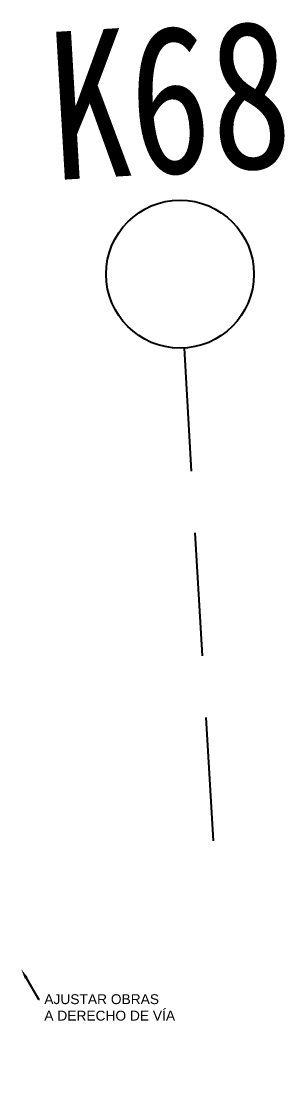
# Model space of a CAD drawing. Header units: inches. Extents: x 510447 to 606954, y 1095553 to 1134812.
# Drawn here: x 528928.1 to 529035.4, y 1128408.6 to 1128841.5 of the extents above; entities that cross this region are included whole.
import ezdxf
from ezdxf import colors
from ezdxf.entities.mleader import LeaderData, LeaderLine
from ezdxf.math import Vec2, Vec3

# ---------------------------------------------------------------- set-up
doc = ezdxf.new("R2010")
doc.units = ezdxf.units.IN
doc.header["$MEASUREMENT"] = 0
doc.linetypes.add('Kilométrica grande$1$JIS_02_2.0', pattern=[3, 2, -1])
doc.layers.add('00 Revisión AGO 2021', color=122, linetype='Continuous')
doc.layers.add('Kilométrica grande$0$0-KM GRANDE', color=220, linetype='Continuous')
doc.styles.add('ARIAL', font='Arial.ttf')
doc.styles.add('Kilométrica grande$0$哥Arial', font='Arial.ttf', dxfattribs={"width": 0.8})

# ---------------------------------------------------------------- blocks, each defined once
blk = doc.blocks.new('Kilométrica grande')
at = {"layer": 'Kilométrica grande$0$0-KM GRANDE', "linetype": 'Kilométrica grande$1$JIS_02_2.0', "lineweight": -3, "ltscale": 25}
blk.add_line((529006.1, 1128509.46), (528994.31, 1128709.12), dxfattribs=at)
at = {"layer": 'Kilométrica grande$0$0-KM GRANDE'}
blk.add_circle((528992.54, 1128739.06), 30, dxfattribs=at)
at = {"layer": 'Kilométrica grande$0$0-KM GRANDE', "linetype": 'Continuous', "lineweight": -3, "insert": (528990.19, 1128779), "char_height": 60, "attachment_point": 8, "rotation": 3.3787, "style": 'Kilométrica grande$0$哥Arial'}
blk.add_mtext('{\\fSimHei|b0|i0|c134|p2;K68}', dxfattribs=at)

msp = doc.modelspace()

# ---------------------------------------------------------------- block references
msp.add_blockref('Kilométrica grande', (0, 0))

# ---------------------------------------------------------------- leaders
at = {"layer": '00 Revisión AGO 2021'}
ml = msp.add_multileader_mtext('Standard', dxfattribs=at)
ml.set_content('AJUSTAR OBRAS\\PA DERECHO DE VÍA', color=256, style='ARIAL')
ml.set_leader_properties()
ml.build(insert=Vec2(0, 0))
ml.multileader.update_dxf_attribs({"text_right_attachment_type": 6, "dogleg_length": 0.36})
ctx = ml.context
ctx.base_point, ctx.plane_origin = Vec3(528935.45149, 1128445.21116), Vec3(528928.11732, 1128457.32254)
ctx.right_attachment = 6
notes = []
notes.append((ctx, [(0, (1, 1, 0), (528935.09149, 1128445.21116), (1, 0), 0.36, [(0, [(528928.11732, 1128457.32254)], 0, [])])]))
ctx.mtext.insert, ctx.mtext.flow_direction = Vec3(528937.45149, 1128447.24526), 5
for ctx, leaders in notes:
    for number, flags, end, landing, length, lines in leaders:
        leader = LeaderData()
        leader.index, (leader.has_last_leader_line, leader.has_dogleg_vector, leader.attachment_direction) = number, flags
        leader.last_leader_point, leader.dogleg_vector, leader.dogleg_length = Vec3(end), Vec3(landing), length
        for number, points, colour, breaks in lines:
            line = LeaderLine()
            line.index, line.vertices, line.color, line.breaks = number, Vec3.list(points), colors.encode_raw_color(colour), breaks
            leader.lines.append(line)
        ctx.leaders.append(leader)

doc.saveas('drawing.dxf')
